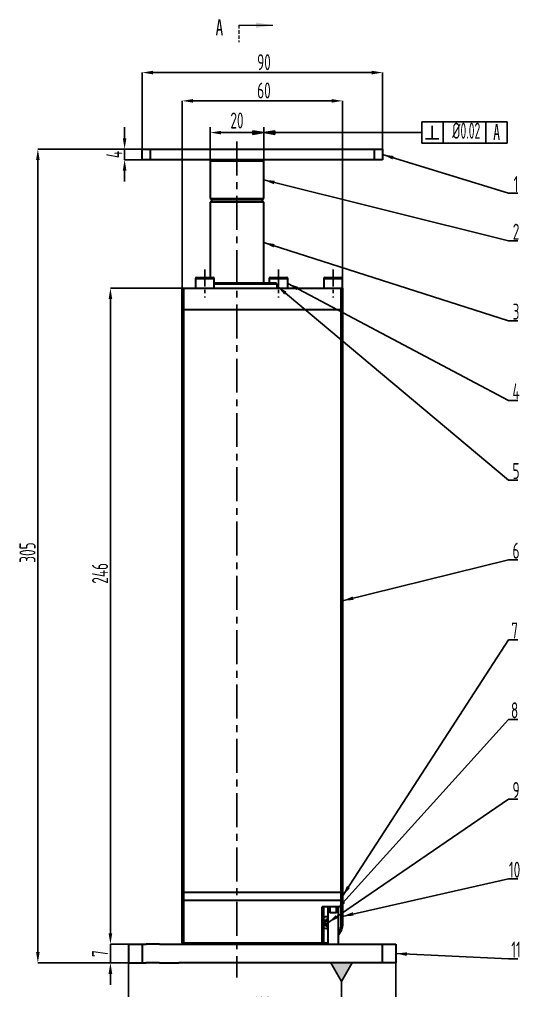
# Model space of a CAD drawing. Header units: millimetres. Extents: x 0 to 2406, y -938 to 757.
# Drawn here: x 1663.5 to 1850.7, y -752.8 to -389.4 of the extents above; entities that cross this region are included whole.
import ezdxf

# ---------------------------------------------------------------- set-up
doc = ezdxf.new("R2010")
doc.units = ezdxf.units.MM
doc.header["$PDSIZE"] = -1
for name, pattern in [('CENTER', [10.16, 6.35, -1.27, 1.27, -1.27]), ('CENTERX2', [20.32, 12.7, -2.54, 2.54, -2.54]), ('HIDDEN', [1.905, 1.27, -0.635])]:
    doc.linetypes.add(name, pattern=pattern)
doc.layers.add('10', color=7, linetype='Continuous')
doc.styles.add('SLDTEXTSTYLE0', font='TXT', dxfattribs={"width": 0.7, "bigfont": 'bigfont'})
doc.styles.add('SLDTEXTSTYLE2', font='TXT', dxfattribs={"width": 0.7})
doc.styles.add('SLDTEXTSTYLE3', font='TXT', dxfattribs={"width": 0.616667})
doc.dimstyles.new('ISO-25', dxfattribs={"dimtxt": 2.5, "dimasz": 2.5, "dimexe": 1.25, "dimexo": 0.625, "dimtad": 1, "dimtxsty": 'Standard', "dimcen": 2.5, "dimadec": 0, "dimazin": 0, "dimtfac": 1, "dimtmove": 0, "dimatfit": 3, "dimfxl": 1, "dimarcsym": 0})
doc.dimstyles.new('SLDDIMSTYLE0', dxfattribs={"dimtxt": 3.5, "dimasz": 4.08, "dimexe": 0, "dimexo": 0.0625, "dimgap": 0.875, "dimtad": 2, "dimrnd": 1e-09, "dimzin": 12, "dimdsep": 46, "dimtxsty": 'SLDTEXTSTYLE2', "dimsah": 1, "dimcen": 0.09, "dimadec": 0, "dimazin": 3, "dimtfac": 1, "dimtmove": 0, "dimatfit": 0, "dimfxl": 1, "dimfrac": 2, "dimtolj": 1, "dimtzin": 12, "dimarcsym": 0})
doc.dimstyles.new('SLDDIMSTYLE1', dxfattribs={"dimtxt": 3.5, "dimasz": 4.08, "dimexe": 0, "dimexo": 0.0625, "dimgap": 0.875, "dimtad": 2, "dimrnd": 1e-09, "dimzin": 4, "dimdsep": 46, "dimtxsty": 'SLDTEXTSTYLE2', "dimsah": 1, "dimcen": 0.09, "dimadec": 0, "dimazin": 1, "dimtfac": 1, "dimtofl": 0, "dimtmove": 0, "dimatfit": 3, "dimfxl": 1, "dimfrac": 2, "dimtolj": 1, "dimtzin": 12, "dimarcsym": 0})
doc.dimstyles.new('SLDDIMSTYLE2', dxfattribs={"dimtxt": 3.5, "dimasz": 4.08, "dimexe": 0, "dimexo": 0.0625, "dimgap": 0.875, "dimtad": 2, "dimrnd": 1e-09, "dimzin": 12, "dimdsep": 46, "dimtxsty": 'SLDTEXTSTYLE2', "dimsah": 1, "dimcen": 0.09, "dimadec": 0, "dimazin": 3, "dimtfac": 1, "dimtofl": 0, "dimtmove": 0, "dimatfit": 3, "dimfxl": 1, "dimfrac": 2, "dimtolj": 1, "dimtzin": 12, "dimarcsym": 0})
doc.dimstyles.new('SLDDIMSTYLE4', dxfattribs={"dimtxt": 0.18, "dimasz": 4.08, "dimexe": 0, "dimexo": 0.0625, "dimgap": 0, "dimtad": 0, "dimtih": 1, "dimtoh": 1, "dimdec": 0, "dimrnd": 1e-09, "dimzin": 0, "dimdsep": 46, "dimtxsty": 'Standard', "dimsah": 1, "dimcen": 0.09, "dimadec": 0, "dimazin": 0, "dimtfac": 4.08, "dimtdec": 0, "dimtofl": 0, "dimtmove": 0, "dimatfit": 3, "dimfxl": 1, "dimfrac": 2, "dimtolj": 1, "dimtzin": 0, "dimarcsym": 0})

# ---------------------------------------------------------------- blocks, each defined once
blk = doc.blocks.new('*D64')
at = {"layer": '10', "color": 0, "lineweight": -2, "transparency": 16777216}
for p, q in [((1702.89, -433.88), (1702.89, -429.8)), ((1709.37, -437.96), (1702.89, -437.96)), ((1702.89, -441.96), (1702.89, -437.96)), ((1709.37, -441.96), (1702.89, -441.96)), ((1702.89, -446.04), (1702.89, -450.12))]:
    blk.add_line(p, q, dxfattribs=at)
at = {"layer": '10', "color": 0, "transparency": 16777216}
for points in [[(1702.21, -433.88), (1703.57, -433.88), (1702.89, -437.96)], [(1702.21, -446.04), (1703.57, -446.04), (1702.89, -441.96)]]:
    blk.add_solid(points, dxfattribs=at)
at = {"layer": 'Defpoints', "color": 0, "transparency": 16777216}
for p in [(1702.89, -437.96), (1709.43, -437.96), (1709.43, -441.96)]:
    blk.add_point(p, dxfattribs=at)
at = {"layer": '10', "color": 0, "transparency": 16777216, "insert": (1696.02, -439.96), "char_height": 3.5, "width": 1.0208, "attachment_point": 2, "rotation": 90, "style": 'SLDTEXTSTYLE2'}
blk.add_mtext('\\A1;{\\Fgbenor|c134;\\H1.71429x;4}', dxfattribs=at)
blk = doc.blocks.new('*D65')
at = {"layer": '10', "color": 0, "lineweight": -2, "transparency": 16777216}
for p, q in [((1697.58, -731.38), (1697.58, -727.3)), ((1704.37, -735.46), (1697.58, -735.46)), ((1697.58, -742.46), (1697.58, -735.46)), ((1704.37, -742.46), (1697.58, -742.46)), ((1697.58, -746.54), (1697.58, -750.62))]:
    blk.add_line(p, q, dxfattribs=at)
at = {"layer": '10', "color": 0, "transparency": 16777216}
for points in [[(1696.9, -731.38), (1698.26, -731.38), (1697.58, -735.46)], [(1696.9, -746.54), (1698.26, -746.54), (1697.58, -742.46)]]:
    blk.add_solid(points, dxfattribs=at)
at = {"layer": 'Defpoints', "color": 0, "transparency": 16777216}
for p in [(1697.58, -735.46), (1704.43, -735.46), (1704.43, -742.46)]:
    blk.add_point(p, dxfattribs=at)
at = {"layer": '10', "color": 0, "transparency": 16777216, "insert": (1690.7, -738.96), "char_height": 3.5, "attachment_point": 2, "rotation": 90, "style": 'SLDTEXTSTYLE2'}
blk.add_mtext('\\A1;{\\Fgbenor|c134;\\H1.71429x;7}', dxfattribs=at)
blk = doc.blocks.new('*D66')
at = {"layer": '10', "color": 0, "lineweight": -2, "transparency": 16777216}
for p, q in [((1712.37, -437.96), (1670.43, -437.96)), ((1670.43, -442.04), (1670.43, -738.38)), ((1709.37, -742.46), (1670.43, -742.46))]:
    blk.add_line(p, q, dxfattribs=at)
at = {"layer": '10', "color": 0, "transparency": 16777216}
for points in [[(1669.75, -442.04), (1671.11, -442.04), (1670.43, -437.96)], [(1669.75, -738.38), (1671.11, -738.38), (1670.43, -742.46)]]:
    blk.add_solid(points, dxfattribs=at)
at = {"layer": 'Defpoints', "color": 0, "transparency": 16777216}
for p in [(1712.43, -437.96), (1670.43, -742.46), (1709.43, -742.46)]:
    blk.add_point(p, dxfattribs=at)
at = {"layer": '10', "color": 0, "transparency": 16777216, "insert": (1663.55, -588.91), "char_height": 3.5, "attachment_point": 2, "rotation": 90, "style": 'SLDTEXTSTYLE2'}
blk.add_mtext('\\A1;{\\Fgbenor|c134;\\H1.71429x;305}', dxfattribs=at)
blk = doc.blocks.new('*D67')
at = {"layer": '10', "color": 0, "lineweight": -2, "transparency": 16777216}
for p, q in [((1709.43, -437.9), (1709.43, -409.32)), ((1713.51, -409.32), (1795.35, -409.32)), ((1799.43, -437.9), (1799.43, -409.32))]:
    blk.add_line(p, q, dxfattribs=at)
at = {"layer": '10', "color": 0, "transparency": 16777216}
for points in [[(1713.51, -408.64), (1713.51, -410), (1709.43, -409.32)], [(1795.35, -408.64), (1795.35, -410), (1799.43, -409.32)]]:
    blk.add_solid(points, dxfattribs=at)
at = {"layer": 'Defpoints', "color": 0, "transparency": 16777216}
for p in [(1799.43, -409.32), (1709.43, -437.96), (1799.43, -437.96)]:
    blk.add_point(p, dxfattribs=at)
at = {"layer": '10', "color": 0, "transparency": 16777216, "insert": (1755.03, -402.44), "char_height": 3.5, "attachment_point": 2, "style": 'SLDTEXTSTYLE2'}
blk.add_mtext('\\A1;{\\Fgbenor|c134;\\H1.71429x;90}', dxfattribs=at)
blk = doc.blocks.new('*D68')
at = {"layer": '10', "color": 0, "lineweight": -2, "transparency": 16777216}
for p, q in [((1724.87, -489.96), (1697.58, -489.96)), ((1697.58, -494.04), (1697.58, -731.38)), ((1704.37, -735.46), (1697.58, -735.46))]:
    blk.add_line(p, q, dxfattribs=at)
at = {"layer": '10', "color": 0, "transparency": 16777216}
for points in [[(1696.9, -494.04), (1698.26, -494.04), (1697.58, -489.96)], [(1696.9, -731.38), (1698.26, -731.38), (1697.58, -735.46)]]:
    blk.add_solid(points, dxfattribs=at)
at = {"layer": 'Defpoints', "color": 0, "transparency": 16777216}
for p in [(1724.93, -489.96), (1697.58, -735.46), (1704.43, -735.46)]:
    blk.add_point(p, dxfattribs=at)
at = {"layer": '10', "color": 0, "transparency": 16777216, "insert": (1690.7, -596.69), "char_height": 3.5, "width": 11.8767, "attachment_point": 2, "rotation": 90, "style": 'SLDTEXTSTYLE2'}
blk.add_mtext('\\A1;{\\Fgbenor|c134;\\H1.71429x;246}', dxfattribs=at)
blk = doc.blocks.new('*D69')
at = {"layer": '10', "color": 0, "lineweight": -2, "transparency": 16777216}
for p, q in [((1724.43, -489.9), (1724.43, -419.9)), ((1728.51, -419.9), (1780.35, -419.9)), ((1784.43, -486.4), (1784.43, -419.9))]:
    blk.add_line(p, q, dxfattribs=at)
at = {"layer": '10', "color": 0, "transparency": 16777216}
for points in [[(1728.51, -419.22), (1728.51, -420.58), (1724.43, -419.9)], [(1780.35, -419.22), (1780.35, -420.58), (1784.43, -419.9)]]:
    blk.add_solid(points, dxfattribs=at)
at = {"layer": 'Defpoints', "color": 0, "transparency": 16777216}
for p in [(1784.43, -419.9), (1784.43, -486.46), (1724.43, -489.96)]:
    blk.add_point(p, dxfattribs=at)
at = {"layer": '10', "color": 0, "transparency": 16777216, "insert": (1755.03, -413.02), "char_height": 3.5, "width": 2.3696, "attachment_point": 2, "style": 'SLDTEXTSTYLE2'}
blk.add_mtext('\\A1;{\\Fgbenor|c134;\\H1.71429x;60}', dxfattribs=at)
blk = doc.blocks.new('SW_NOTE_0_1')
at = {"layer": '10', "color": 0}
for p, q in [((0, 0), (3.46, 0)), ((3.46, 0), (0, 0)), ((0, 0), (3.46, 0)), ((3.46, 0), (0, 0)), ((0, 0), (3.46, 0)), ((3.46, 0), (0, 0))]:
    blk.add_line(p, q, dxfattribs=at)
at = {"layer": '10', "color": 0, "insert": (2.82, 6.45), "char_height": 6, "attachment_point": 2, "style": 'SLDTEXTSTYLE2'}
blk.add_mtext('{\\Fgbenor|c134;2}', dxfattribs=at)
blk = doc.blocks.new('SW_NOTE_0_2')
at = {"layer": '10', "color": 0}
for p, q in [((0, 0), (3.46, 0)), ((3.46, 0), (0, 0)), ((0, 0), (3.46, 0)), ((3.46, 0), (0, 0)), ((0, 0), (3.46, 0)), ((3.46, 0), (0, 0))]:
    blk.add_line(p, q, dxfattribs=at)
at = {"layer": '10', "color": 0, "insert": (2.82, 6.45), "char_height": 6, "attachment_point": 2, "style": 'SLDTEXTSTYLE2'}
blk.add_mtext('{\\Fgbenor|c134;1}', dxfattribs=at)
blk = doc.blocks.new('SW_NOTE_0_3')
at = {"layer": '10', "color": 0}
for p, q in [((0, 0), (3.46, 0)), ((3.46, 0), (0, 0)), ((0, 0), (3.46, 0)), ((3.46, 0), (0, 0)), ((0, 0), (3.46, 0)), ((3.46, 0), (0, 0))]:
    blk.add_line(p, q, dxfattribs=at)
at = {"layer": '10', "color": 0, "insert": (2.82, 6.45), "char_height": 6, "attachment_point": 2, "style": 'SLDTEXTSTYLE2'}
blk.add_mtext('{\\Fgbenor|c134;3}', dxfattribs=at)
blk = doc.blocks.new('SW_NOTE_0_4')
at = {"layer": '10', "color": 0}
for p, q in [((0, 0), (3.46, 0)), ((3.46, 0), (0, 0)), ((0, 0), (3.46, 0)), ((3.46, 0), (0, 0)), ((0, 0), (3.46, 0)), ((3.46, 0), (0, 0))]:
    blk.add_line(p, q, dxfattribs=at)
at = {"layer": '10', "color": 0, "insert": (2.82, 6.45), "char_height": 6, "attachment_point": 2, "style": 'SLDTEXTSTYLE2'}
blk.add_mtext('{\\Fgbenor|c134;4}', dxfattribs=at)
blk = doc.blocks.new('SW_NOTE_0_5')
at = {"layer": '10', "color": 0}
for p, q in [((0, 0), (3.46, 0)), ((3.46, 0), (0, 0)), ((0, 0), (3.46, 0)), ((3.46, 0), (0, 0)), ((0, 0), (3.46, 0)), ((3.46, 0), (0, 0))]:
    blk.add_line(p, q, dxfattribs=at)
at = {"layer": '10', "color": 0, "insert": (2.82, 6.45), "char_height": 6, "attachment_point": 2, "style": 'SLDTEXTSTYLE2'}
blk.add_mtext('{\\Fgbenor|c134;5}', dxfattribs=at)
blk = doc.blocks.new('SW_NOTE_0_6')
at = {"layer": '10', "color": 0}
for p, q in [((0, 0), (3.46, 0)), ((3.46, 0), (0, 0)), ((0, 0), (3.46, 0)), ((3.46, 0), (0, 0)), ((0, 0), (3.46, 0)), ((3.46, 0), (0, 0))]:
    blk.add_line(p, q, dxfattribs=at)
at = {"layer": '10', "color": 0, "insert": (2.82, 6.45), "char_height": 6, "attachment_point": 2, "style": 'SLDTEXTSTYLE2'}
blk.add_mtext('{\\Fgbenor|c134;6}', dxfattribs=at)
blk = doc.blocks.new('SW_NOTE_0_7')
at = {"layer": '10', "color": 0}
for p, q in [((0, 0), (3.46, 0)), ((3.46, 0), (0, 0)), ((0, 0), (3.46, 0)), ((3.46, 0), (0, 0)), ((0, 0), (3.46, 0)), ((3.46, 0), (0, 0))]:
    blk.add_line(p, q, dxfattribs=at)
at = {"layer": '10', "color": 0, "insert": (2.82, 6.45), "char_height": 6, "attachment_point": 2, "style": 'SLDTEXTSTYLE2'}
blk.add_mtext('{\\Fgbenor|c134;9}', dxfattribs=at)
blk = doc.blocks.new('SW_NOTE_0_8')
at = {"layer": '10', "color": 0}
for p, q in [((0, 0), (3.46, 0)), ((3.46, 0), (0, 0)), ((0, 0), (3.46, 0)), ((3.46, 0), (0, 0)), ((0, 0), (3.46, 0)), ((3.46, 0), (0, 0))]:
    blk.add_line(p, q, dxfattribs=at)
at = {"layer": '10', "color": 0, "insert": (2.28, 6.45), "char_height": 6, "attachment_point": 2, "style": 'SLDTEXTSTYLE2'}
blk.add_mtext('{\\Fgbenor|c134;8}', dxfattribs=at)
blk = doc.blocks.new('SW_NOTE_0_9')
at = {"layer": '10', "color": 0}
for p, q in [((0, 0), (3.46, 0)), ((3.46, 0), (0, 0)), ((0, 0), (3.46, 0)), ((3.46, 0), (0, 0)), ((0, 0), (3.46, 0)), ((3.46, 0), (0, 0))]:
    blk.add_line(p, q, dxfattribs=at)
at = {"layer": '10', "color": 0, "insert": (2.28, 6.45), "char_height": 6, "attachment_point": 2, "style": 'SLDTEXTSTYLE2'}
blk.add_mtext('{\\Fgbenor|c134;7}', dxfattribs=at)
blk = doc.blocks.new('SW_NOTE_0_10')
at = {"layer": '10', "color": 0}
for p, q in [((0, 0), (3.46, 0)), ((3.46, 0), (0, 0)), ((0, 0), (3.46, 0)), ((3.46, 0), (0, 0)), ((0, 0), (3.46, 0)), ((3.46, 0), (0, 0))]:
    blk.add_line(p, q, dxfattribs=at)
at = {"layer": '10', "color": 0, "insert": (2.27, 6.45), "char_height": 6, "width": 0.7, "attachment_point": 2, "style": 'SLDTEXTSTYLE2'}
blk.add_mtext('{\\Fgbenor|c134;10}', dxfattribs=at)
blk = doc.blocks.new('SW_NOTE_0_11')
at = {"layer": '10', "color": 0}
for p, q in [((0, 0), (3.46, 0)), ((3.46, 0), (0, 0)), ((0, 0), (3.46, 0)), ((3.46, 0), (0, 0)), ((0, 0), (3.46, 0)), ((3.46, 0), (0, 0))]:
    blk.add_line(p, q, dxfattribs=at)
at = {"layer": '10', "color": 0, "insert": (2.82, 6.45), "char_height": 6, "attachment_point": 2, "style": 'SLDTEXTSTYLE2'}
blk.add_mtext('{\\Fgbenor|c134;11}', dxfattribs=at)
blk = doc.blocks.new('*D63')
at = {"color": 0, "lineweight": -2, "transparency": 16777216}
for p, q in [((1704.4, -742.46), (1704.4, -764.59)), ((1804.43, -742.46), (1804.43, -764.59)), ((1708.48, -762.59), (1800.35, -762.59))]:
    blk.add_line(p, q, dxfattribs=at)
at = {"color": 0, "transparency": 16777216}
for points in [[(1708.48, -761.91), (1708.48, -763.27), (1704.4, -762.59)], [(1800.35, -761.91), (1800.35, -763.27), (1804.43, -762.59)]]:
    blk.add_solid(points, dxfattribs=at)
at = {"layer": 'Defpoints', "color": 0, "transparency": 16777216}
for p in [(1704.4, -742.46), (1804.43, -742.46), (1804.43, -762.59)]:
    blk.add_point(p, dxfattribs=at)
at = {"color": 0, "transparency": 16777216, "insert": (1754.41, -758.07), "char_height": 3.5, "attachment_point": 5, "style": 'SLDTEXTSTYLE0'}
blk.add_mtext('{\\Fgbenor|c134;\\H1.71429x;100}', dxfattribs=at)
blk = doc.blocks.new('*D79')
at = {"color": 0, "lineweight": -2, "transparency": 16777216}
for p, q in [((1734.93, -449.46), (1734.93, -429.78)), ((1739.01, -431.78), (1750.85, -431.78)), ((1754.93, -449.46), (1754.93, -429.78))]:
    blk.add_line(p, q, dxfattribs=at)
at = {"color": 0, "transparency": 16777216}
for points in [[(1739.01, -431.1), (1739.01, -432.46), (1734.93, -431.78)], [(1750.85, -431.1), (1750.85, -432.46), (1754.93, -431.78)]]:
    blk.add_solid(points, dxfattribs=at)
at = {"layer": 'Defpoints', "color": 0, "transparency": 16777216}
for p in [(1754.93, -431.78), (1734.93, -449.46), (1754.93, -449.46)]:
    blk.add_point(p, dxfattribs=at)
at = {"color": 0, "transparency": 16777216, "insert": (1744.93, -427.25), "char_height": 3.5, "attachment_point": 5, "style": 'SLDTEXTSTYLE0'}
blk.add_mtext('{\\Fgbenor|c134;\\H1.71429x;20}', dxfattribs=at)
blk = doc.blocks.new('*U82')
at = {"color": 0, "linetype": 'CENTER', "transparency": 16777216}
blk.add_line((0, 5.25), (0, -5.25), dxfattribs=at)
blk = doc.blocks.new('*U84')
at = {"color": 0, "linetype": 'CENTER', "transparency": 16777216}
blk.add_line((0, 5.25), (0, -5.25), dxfattribs=at)
blk = doc.blocks.new('*U86')
at = {"color": 0, "linetype": 'CENTER', "transparency": 16777216}
blk.add_line((0, 5.25), (0, -5.25), dxfattribs=at)

msp = doc.modelspace()

# ---------------------------------------------------------------- linework, layer by layer
at = {"color": 7, "linetype": 'HIDDEN', "lineweight": 18}
msp.add_line((1745.6880883, -391.5984108), (1745.6880883, -397.9484108), dxfattribs=at)
at = {"color": 7, "linetype": 'Continuous', "lineweight": 18}
msp.add_line((1745.6880883, -391.5984108), (1758.3880883, -391.5984108), dxfattribs=at)
for p, q in [((1822.0503831, -427.7775634), (1814.0503831, -427.7775634)), ((1814.0503831, -427.7775634), (1814.0503831, -435.7775634)), ((1822.0503831, -427.7775634), (1822.0503831, -435.7775634)), ((1822.0503831, -427.7775634), (1838.0503831, -427.7775634)), ((1838.0503831, -427.7775634), (1838.0503831, -435.7775634)), ((1838.0503831, -427.7775634), (1846.0503831, -427.7775634)), ((1846.0503831, -427.7775634), (1846.0503831, -435.7775634)), ((1750.8489053, -431.0975634), (1750.8489053, -432.4575634)), ((1754.9289053, -431.7775634), (1750.8489053, -431.0975634)), ((1750.8489053, -432.4575634), (1754.9289053, -431.7775634)), ((1754.9289053, -431.7775634), (1814.0503831, -431.7775634)), ((1759.082266, -431.0853366), (1755.002266, -431.7653366)), ((1755.002266, -431.7653366), (1759.082266, -432.4453366)), ((1759.082266, -432.4453366), (1759.082266, -431.0853366)), ((1817.9758552, -429.2540229), (1817.9758552, -434.1453325)), ((1814.0503831, -435.7775634), (1822.0503831, -435.7775634)), ((1817.9758552, -434.1453325), (1815.4758552, -434.1453325)), ((1817.9758552, -434.1453325), (1820.4758552, -434.1453325)), ((1822.0503831, -435.7775634), (1838.0503831, -435.7775634)), ((1846.0503831, -435.7775634), (1838.0503831, -435.7775634)), ((1704.4289053, -735.4644928), (1709.4289053, -735.4644928)), ((1788.0292892, -742.4644928), (1780.0292892, -742.4644928)), ((1784.0292892, -749.392696), (1780.0292892, -742.4644928)), ((1788.0292892, -742.4644928), (1784.0292892, -749.392696)), ((1784.0154796, -774.4166149), (1784.0154796, -749.4166149))]:
    msp.add_line(p, q)
at = {"color": 7, "linetype": 'Continuous', "lineweight": 30}
for p, q in [((1709.4289053, -441.9644928), (1709.4289053, -437.9644928)), ((1709.4289053, -437.9644928), (1712.4289053, -437.9644928)), ((1712.4289053, -437.9644928), (1712.4289053, -441.9644928)), ((1712.4289053, -437.9644928), (1796.4289053, -437.9644928)), ((1796.4289053, -441.9644928), (1796.4289053, -437.9644928)), ((1796.4289053, -437.9644928), (1799.4289053, -437.9644928)), ((1799.4289053, -437.9644928), (1799.4289053, -441.9644928)), ((1712.4289053, -441.9644928), (1709.4289053, -441.9644928)), ((1796.4289053, -441.9644928), (1712.4289053, -441.9644928)), ((1735.4289053, -441.9644928), (1734.9289053, -442.4644928)), ((1734.9289053, -442.4644928), (1734.9289053, -456.4644928)), ((1754.9289053, -442.4644928), (1734.9289053, -442.4644928)), ((1754.9289053, -442.4644928), (1754.4289053, -441.9644928)), ((1754.9289053, -456.4644928), (1754.9289053, -442.4644928)), ((1799.4289053, -441.9644928), (1796.4289053, -441.9644928)), ((1734.9289053, -456.4644928), (1735.4289053, -456.9644928)), ((1734.9289053, -456.4644928), (1754.9289053, -456.4644928)), ((1735.7289053, -456.9644928), (1734.9289053, -457.7644928)), ((1734.9289053, -457.7644928), (1734.9289053, -485.9644928)), ((1751.9999731, -457.7644928), (1734.9289053, -457.7644928)), ((1754.4289053, -456.9644928), (1735.4289053, -456.9644928)), ((1754.9289053, -457.7644928), (1751.9999731, -457.7644928)), ((1754.9289053, -457.7644928), (1754.1289053, -456.9644928)), ((1754.4289053, -456.9644928), (1754.9289053, -456.4644928)), ((1754.9289053, -487.9644928), (1754.9289053, -457.7644928)), ((1729.4289053, -486.4644928), (1729.4289053, -489.9644928)), ((1736.4289053, -486.4644928), (1729.4289053, -486.4644928)), ((1729.9289053, -485.9644928), (1735.9289053, -485.9644928)), ((1736.4289053, -489.9644928), (1736.4289053, -486.4644928)), ((1756.9289053, -486.4644928), (1756.9289053, -487.9644928)), ((1763.9289053, -486.4644928), (1756.9289053, -486.4644928)), ((1757.4289053, -485.9644928), (1763.4289053, -485.9644928)), ((1763.9289053, -489.9644928), (1763.9289053, -486.4644928)), ((1777.4289053, -486.4644928), (1777.4289053, -489.9644928)), ((1784.4289053, -486.4644928), (1777.4289053, -486.4644928)), ((1777.9289053, -485.9644928), (1783.9289053, -485.9644928)), ((1784.4289053, -489.9644928), (1784.4289053, -486.4644928)), ((1724.4289053, -497.9644928), (1724.4289053, -489.9644928)), ((1724.4289053, -489.9644928), (1724.9289053, -489.9644928)), ((1724.9289053, -489.9644928), (1724.9289053, -497.9644928)), ((1724.9289053, -489.9644928), (1783.9289053, -489.9644928)), ((1736.4289053, -487.9644928), (1744.9289053, -487.9644928)), ((1744.9289053, -488.4644928), (1736.4289053, -488.4644928)), ((1744.9289053, -487.9644928), (1759.4289053, -487.9644928)), ((1759.9289053, -488.4644928), (1744.9289053, -488.4644928)), ((1759.9289053, -488.4644928), (1759.4289053, -487.9644928)), ((1759.9289053, -489.9644928), (1759.9289053, -488.4644928)), ((1783.9289053, -497.9644928), (1783.9289053, -489.9644928)), ((1783.9289053, -489.9644928), (1784.4289053, -489.9644928)), ((1784.4289053, -489.9644928), (1784.4289053, -497.9644928)), ((1724.9289053, -497.9644928), (1724.4289053, -497.9644928)), ((1724.4289053, -715.9644928), (1724.4289053, -497.9644928)), ((1724.9289053, -497.9644928), (1724.4289053, -497.9644928)), ((1724.9289053, -497.9644928), (1783.9289053, -497.9644928)), ((1724.9289053, -497.9644928), (1724.9289053, -715.9644928)), ((1724.9289053, -497.9644928), (1783.9289053, -497.9644928)), ((1784.4289053, -497.9644928), (1783.9289053, -497.9644928)), ((1783.9289053, -715.9644928), (1783.9289053, -497.9644928)), ((1784.4289053, -497.9644928), (1783.9289053, -497.9644928)), ((1784.4289053, -497.9644928), (1784.4289053, -715.9644928)), ((1724.9289053, -715.9644928), (1724.4289053, -715.9644928)), ((1724.4289053, -718.9644928), (1724.4289053, -715.9644928)), ((1724.4289053, -715.9644928), (1724.9289053, -715.9644928)), ((1724.9289053, -718.9644928), (1724.4289053, -718.9644928)), ((1724.4289053, -734.9644928), (1724.4289053, -718.9644928)), ((1724.4289053, -718.9644928), (1724.9289053, -718.9644928)), ((1724.9289053, -715.9644928), (1783.9289053, -715.9644928)), ((1724.9289053, -715.9644928), (1724.9289053, -718.9644928)), ((1724.9289053, -715.9644928), (1783.9289053, -715.9644928)), ((1724.9289053, -718.9644928), (1783.9289053, -718.9644928)), ((1724.9289053, -718.9644928), (1724.9289053, -734.9644928)), ((1724.9289053, -718.9644928), (1783.9289053, -718.9644928)), ((1784.4289053, -715.9644928), (1783.9289053, -715.9644928)), ((1783.9289053, -718.9644928), (1783.9289053, -715.9644928)), ((1783.9289053, -715.9644928), (1784.4289053, -715.9644928)), ((1784.4289053, -718.9644928), (1783.9289053, -718.9644928)), ((1783.9289053, -721.4644928), (1783.9289053, -718.9644928)), ((1783.9289053, -718.9644928), (1784.4289053, -718.9644928)), ((1784.4289053, -715.9644928), (1784.4289053, -718.9644928)), ((1784.4289053, -718.9644928), (1784.4289053, -721.4644928)), ((1776.8289053, -734.9644928), (1776.8289053, -721.4644928)), ((1783.9289053, -721.4644928), (1776.8289053, -721.4644928)), ((1777.3289053, -721.4644928), (1777.3289053, -734.9644928)), ((1778.9289053, -721.4644928), (1778.9289053, -735.4644928)), ((1779.6789053, -721.4644928), (1779.6789053, -723.7644928)), ((1782.1789053, -723.7644928), (1782.1789053, -721.4644928)), ((1782.9289053, -735.4644928), (1782.9289053, -721.4644928)), ((1784.4289053, -721.4644928), (1783.9289053, -721.4644928)), ((1783.9289053, -728.5984674), (1783.9289053, -721.4644928)), ((1784.4289053, -721.4644928), (1784.4289053, -728.5984674)), ((1778.1689053, -726.9044928), (1778.1689053, -726.2406453)), ((1778.6889053, -726.2406453), (1778.6889053, -726.9044928)), ((1782.1789053, -723.7644928), (1779.6789053, -723.7644928)), ((1777.3289053, -727.2044928), (1777.8689053, -727.2044928)), ((1777.8689053, -727.7244928), (1777.3289053, -727.7244928)), ((1777.9487427, -727.7353112), (1777.9487427, -727.1936744)), ((1778.1580869, -726.9843302), (1778.6997237, -726.9843302)), ((1778.6997237, -727.9446554), (1778.1580869, -727.9446554)), ((1778.1689053, -728.6883403), (1778.1689053, -728.0244928)), ((1778.9289053, -729.6582339), (1778.4289053, -729.7144928)), ((1778.6889053, -728.0244928), (1778.6889053, -728.6883403)), ((1778.9090679, -727.1936744), (1778.9090679, -727.7353112)), ((1782.9289053, -731.0003912), (1783.5939688, -729.8484674)), ((1784.0269815, -730.0984674), (1782.9289053, -732.0003912)), ((1784.0269815, -730.0984674), (1783.5939688, -729.8484674)), ((1784.4289053, -728.5984674), (1783.9289053, -728.5984674)), ((1704.4289053, -742.4644928), (1704.4289053, -735.4644928)), ((1704.4289053, -735.4644928), (1710.9289053, -735.4644928)), ((1715.9289053, -735.4644928), (1710.9289053, -735.4644928)), ((1715.9289053, -735.4644928), (1722.0657122, -735.4644928)), ((1722.0657122, -735.4644928), (1799.4289053, -735.4644928)), ((1724.9289053, -734.9644928), (1724.4289053, -734.9644928)), ((1724.9289053, -734.9644928), (1776.8289053, -734.9644928)), ((1724.9289053, -735.4644928), (1724.9289053, -734.9644928)), ((1776.8289053, -735.4644928), (1776.8289053, -734.9644928)), ((1777.3289053, -734.9644928), (1776.8289053, -734.9644928)), ((1777.3289053, -734.9644928), (1778.9289053, -734.9644928)), ((1799.4289053, -742.4644928), (1799.4289053, -735.4644928)), ((1799.4289053, -735.4644928), (1804.4289053, -735.4644928)), ((1804.4289053, -735.4644928), (1804.4289053, -742.4644928)), ((1704.4289053, -742.4644928), (1710.9289053, -742.4644928)), ((1715.9289053, -742.4644928), (1710.9289053, -742.4644928)), ((1715.9289053, -742.4644928), (1723.1686086, -742.4644928)), ((1799.4289053, -742.4644928), (1723.1686086, -742.4644928)), ((1804.4289053, -742.4644928), (1799.4289053, -742.4644928))]:
    msp.add_line(p, q, dxfattribs=at)
at = {"lineweight": 30}
msp.add_line((1709.4289053, -735.4644928), (1709.4289053, -742.4644928), dxfattribs=at)
at = {"color": 7, "linetype": 'Continuous', "lineweight": 30, "flags": 128}
msp.add_lwpolyline([(1778.4289053, -729.7144928), (1777.65936, -729.5788012), (1777.3289053, -729.4272714)], dxfattribs=at)
at = {"color": 7, "linetype": 'Continuous', "lineweight": 30}
for centre, radius, start, end in [((1729.9289053, -486.4644928), 0.5, 90, 180), ((1735.9289053, -486.4644928), 0.5, 0, 90), ((1757.4289053, -486.4644928), 0.5, 90, 180), ((1763.4289053, -486.4644928), 0.5, 0, 90), ((1777.9289053, -486.4644928), 0.5, 90, 180), ((1783.9289053, -486.4644928), 0.5, 0, 90), ((1778.4289053, -727.4644928), 2.25, 77.160411593, 119.267577598), ((1778.4289053, -737.6320482), 11.3943697, 88.692494965, 91.307505035), ((1778.4289053, -717.2969374), 11.3943697, 268.692494965, 271.307505035), ((1781.4289053, -728.5984674), 2.5, 330, 0), ((1781.4289053, -728.5984674), 3, 330, 0), ((1724.9289053, -734.9644928), 0.5, 180, 270), ((1776.8289053, -734.9644928), 0.5, 270, 0)]:
    msp.add_arc(centre, radius, start, end, dxfattribs=at)
for points, knots in [([(1777.8689053, -727.2044928), (1777.902454, -727.2012175), (1777.9695586, -727.1946663), (1778.0592611, -727.1433577), (1778.1269922, -727.0678686), (1778.1635462, -726.9834976), (1778.1673524, -726.9273861), (1778.1689053, -726.9044928)], [0, 0, 0, 0, 0.2139652385, 0.427976608, 0.6409662116, 0.8535153759, 1, 1, 1, 1]), ([(1778.1689053, -728.0244928), (1778.1656301, -727.9909441), (1778.1590788, -727.9238395), (1778.1077702, -727.834137), (1778.0322811, -727.7664059), (1777.9479101, -727.7298519), (1777.8917986, -727.7260457), (1777.8689053, -727.7244928)], [0, 0, 0, 0, 0.2139652385, 0.427976608, 0.6409662116, 0.8535153759, 1, 1, 1, 1]), ([(1778.6889053, -726.9044928), (1778.6921716, -726.938086), (1778.698705, -727.0052796), (1778.7501475, -727.0943155), (1778.8237879, -727.1633083), (1778.8857168, -727.1843536), (1778.9157918, -727.194574)], [0, 0, 0, 0, 0.2540966301, 0.5082480437, 0.7611860485, 1, 1, 1, 1]), ([(1778.9188996, -727.7363568), (1778.9092044, -727.7376691), (1778.8662716, -727.7434806), (1778.7988437, -727.7867584), (1778.7307393, -727.8608131), (1778.6942772, -727.9455371), (1778.6904619, -728.0016137), (1778.6889053, -728.0244928)], [0, 0, 0, 0, 0.0735751281, 0.32581009956, 0.57684081196, 0.82735242029, 1, 1, 1, 1])]:
    msp.add_open_spline(points, degree=3, knots=knots, dxfattribs=at)
at = {"color": 7, "linetype": 'Continuous', "lineweight": 18}
for points in [[(1758.3880883, -391.5984108), (1752.0380883, -390.5824108), (1752.0380883, -392.6144108)], [(1754.9289053, -431.7775634), (1759.082266, -432.4453366), (1759.082266, -431.0891203)], [(1784.0154796, -749.4166149), (1788.0292892, -742.4644928), (1780.0292892, -742.4644928)]]:
    msp.add_solid(points, dxfattribs=at)
at = {"layer": '10', "linetype": 'CENTERX2', "lineweight": 25}
msp.add_line((1744.9289053, -435.1039351), (1744.9289053, -747.9498816), dxfattribs=at)

# ---------------------------------------------------------------- block references
at = {"linetype": 'CENTER'}
for name, p in [('*U82', (1732.9289053, -488.2144928)), ('*U86', (1760.4289053, -488.2144928)), ('*U84', (1780.9289053, -488.2144928))]:
    msp.add_blockref(name, p, dxfattribs=at)
at = {"layer": '10'}
for name, p in [('SW_NOTE_0_2', (1846.528548, -454.4839886)), ('SW_NOTE_0_1', (1846.528548, -472.3106028)), ('SW_NOTE_0_3', (1846.528548, -502.211756)), ('SW_NOTE_0_4', (1846.528548, -532.0305369)), ('SW_NOTE_0_5', (1846.528548, -561.8493178)), ('SW_NOTE_0_6', (1846.528548, -591.6680987)), ('SW_NOTE_0_9', (1846.528548, -621.5692519)), ('SW_NOTE_0_8', (1846.528548, -651.3880328)), ('SW_NOTE_0_7', (1846.528548, -681.2068137)), ('SW_NOTE_0_10', (1846.528548, -711.0255946)), ('SW_NOTE_0_11', (1846.528548, -740.9267478))]:
    msp.add_blockref(name, p, dxfattribs=at)

# ---------------------------------------------------------------- texts
at = {"color": 7, "linetype": 'Continuous', "char_height": 6, "attachment_point": 1}
for s, insert, style in [('A', (1736.9292697, -389.4323924), 'SLDTEXTSTYLE2'), ('\\A1;{\\Fgbenor|c0;\\W0.7;\\C256;%%C\\A0;\\Fgbenor|c134;\\W0.61667;\\C7;0.02}', (1825.4548314, -428.0840989), 'SLDTEXTSTYLE3'), ('A', (1840.8319411, -428.5383643), 'SLDTEXTSTYLE3')]:
    msp.add_mtext(s, dxfattribs=dict(at, insert=insert, style=style))

# ---------------------------------------------------------------- dimensions: what is measured, and where the dimension line sits
for base, p1, p2, text, picture, middle in [((1754.9289053, -431.7775634), (1734.9289053, -449.4644928), (1754.9289053, -449.4644928), '{\\Fgbenor|c134;\\H1.71429x;20}', '*D79', (1744.9289053, -427.2535559)), ((1804.4289053, -762.5903686), (1704.3953365, -742.4644928), (1804.4289053, -742.4644928), '{\\Fgbenor|c134;\\H1.71429x;100}', '*D63', (1754.4121209, -758.0663611))]:
    dim = msp.add_linear_dim(base=base, p1=p1, p2=p2, text=text, dimstyle='ISO-25', override={"dimtxt": 3.5, "dimasz": 4.08, "dimexe": 2, "dimexo": 0, "dimgap": 1.524, "dimtih": 1, "dimtoh": 1, "dimzin": 0, "dimtxsty": 'SLDTEXTSTYLE0', "dimadec": 2, "dimtzin": 0})
    dim.commit()
    dim.dimension.update_dxf_attribs({"geometry": picture, "text_midpoint": middle})
at = {"layer": '10'}
for base, p1, p2, picture, middle in [((1799.4289053, -409.319581), (1709.4289053, -437.9644928), (1799.4289053, -437.9644928), '*D67', (1755.0257304, -409.319581)), ((1784.4289053, -419.8962916), (1724.4289053, -489.9644928), (1784.4289053, -486.4644928), '*D69', (1755.0257304, -419.8962916))]:
    dim = msp.add_linear_dim(base=base, p1=p1, p2=p2, text='{\\Fgbenor|c134;\\H1.71429x;<>}', dimstyle='SLDDIMSTYLE2', dxfattribs=at)
    dim.commit()
    dim.dimension.update_dxf_attribs({"geometry": picture, "text_midpoint": middle, "dimtype": 160})
for base, p1, p2, text, dimstyle, picture, middle in [((1702.8924061, -437.9644928), (1709.4289053, -441.9644928), (1709.4289053, -437.9644928), '{\\Fgbenor|c134;\\H1.71429x;<>}', 'SLDDIMSTYLE0', '*D64', (1702.8924061, -439.9644928)), ((1670.4289053, -742.4644928), (1712.4289053, -437.9644928), (1709.4289053, -742.4644928), '{\\Fgbenor|c134;\\H1.71429x;305}', 'SLDDIMSTYLE1', '*D66', (1670.4289053, -588.9111072)), ((1697.5772373, -735.4644928), (1724.9289053, -489.9644928), (1704.4289053, -735.4644928), '{\\Fgbenor|c134;\\H1.71429x;246}', 'SLDDIMSTYLE1', '*D68', (1697.5772373, -596.6936736)), ((1697.5772373, -735.4644928), (1704.4289053, -742.4644928), (1704.4289053, -735.4644928), '{\\Fgbenor|c134;\\H1.71429x;<>}', 'SLDDIMSTYLE0', '*D65', (1697.5772373, -738.9644928))]:
    dim = msp.add_linear_dim(base=base, p1=p1, p2=p2, angle=90, text=text, dimstyle=dimstyle, dxfattribs=at)
    dim.commit()
    dim.dimension.update_dxf_attribs({"geometry": picture, "text_midpoint": middle, "dimtype": 160})

# ---------------------------------------------------------------- leaders
for points in [[(1799.4289053, -439.9644928), (1846.528548, -454.4839886)], [(1754.9289053, -449.4644928), (1846.528548, -472.3106028)], [(1754.9289053, -472.8644928), (1846.528548, -502.211756)], [(1759.9289053, -489.2144928), (1846.528548, -561.8493178)], [(1763.9289053, -488.2144928), (1846.528548, -532.0305369)], [(1784.4289053, -606.9644928), (1846.528548, -591.6680987)], [(1784.4289053, -717.4644928), (1846.528548, -621.5692519)], [(1782.1789053, -722.6144928), (1846.528548, -651.3880328)], [(1778.9090679, -727.4644928), (1846.528548, -681.2068137)], [(1784.4289053, -725.0314801), (1846.528548, -711.0255946)], [(1804.4289053, -738.9644928), (1846.528548, -740.9267478)]]:
    msp.add_leader(points, dimstyle='SLDDIMSTYLE4', dxfattribs=at)

doc.saveas('drawing.dxf')
